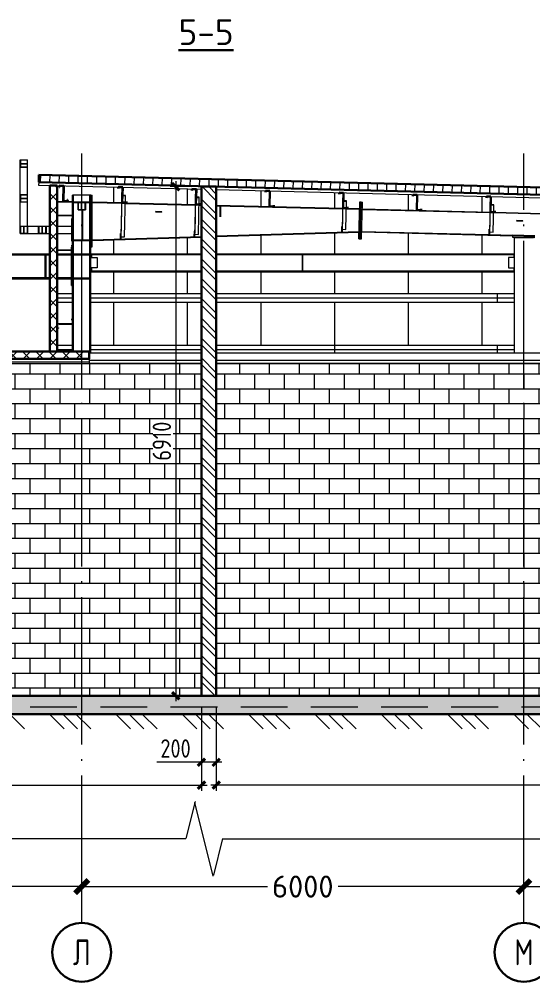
# Model space of a CAD drawing. Extents: x -965262 to 1142518, y -357520 to 71675.
# Drawn here: x 812708 to 819676, y -209034 to -195966 of the extents above; entities that cross this region are included whole.
import ezdxf

# ---------------------------------------------------------------- set-up
doc = ezdxf.new("R2010")
doc.units = 0
doc.header["$LTSCALE"] = 10
doc.linetypes.add('DOTE', pattern=[2.42, 2, -0.2, 0.02, -0.2])
doc.linetypes.add('HIDDEN', pattern=[9.525, 6.35, -3.175])
doc.layers.get('0').update_dxf_attribs({"linetype": 'CONTINUOUS', "lineweight": 30})
doc.layers.get('Defpoints').update_dxf_attribs({"linetype": 'CONTINUOUS'})
doc.layers.add('DOTE', color=7, linetype='DOTE', lineweight=9)
doc.styles.add('GOST 2.304', font='isocpeur.ttf', dxfattribs={"width": 0.75, "height": 250})
doc.styles.get("Standard").update_dxf_attribs({"font": 'isocpeur.ttf', "height": 300})
doc.styles.add('ГОСТ 2м', font='isocpeur.ttf', dxfattribs={"width": 0.8, "height": 250})
doc.dimstyles.get("Standard").update_dxf_attribs({"dimscale": 100, "dimtxt": 300, "dimasz": 1.8, "dimexe": 1.8, "dimexo": 0.625, "dimgap": 0.9, "dimtad": 0, "dimdec": 0, "dimzin": 0, "dimdsep": 46, "dimtxsty": 'Standard', "dimblk": 'ARCHTICK', "dimcen": 0.9, "dimclrd": 256, "dimclre": 256, "dimclrt": 256, "dimadec": 0, "dimazin": 0, "dimtfac": 1, "dimtdec": 0, "dimtofl": 0, "dimtmove": 0, "dimatfit": 3, "dimfxl": 1, "dimtolj": 1, "dimtzin": 0, "dimlwd": 15, "dimlwe": 15, "dimarcsym": 0})
doc.dimstyles.new('ГОСТ 2м', dxfattribs={"dimtxt": 250, "dimasz": 100, "dimexe": 75, "dimexo": 150, "dimgap": 62.5, "dimtad": 1, "dimdec": 0, "dimtxsty": 'ГОСТ 2м', "dimblk": 'ARCHTICK', "dimcen": 150, "dimdle": 75, "dimclrd": 256, "dimclre": 256, "dimclrt": 256, "dimadec": 0, "dimazin": 0, "dimtfac": 1, "dimtdec": 0, "dimtmove": 0, "dimatfit": 3, "dimldrblk": 'OBLIQUE', "dimfxl": 1, "dimlwd": 15, "dimlwe": 15, "dimarcsym": 0})
pattern_1 = [(135, (805532.7, -177633.14), (-89.80256, -89.80256), []), (225, (805532.7, -177633.14), (89.80256, -89.80256), [])]

# ---------------------------------------------------------------- blocks, each defined once
blk = doc.blocks.new('_ArchTick')
at = {"color": 0, "linetype": 'ByBlock', "lineweight": 0, "const_width": 0.4}
blk.add_lwpolyline([(-0.5, -0.5), (0.5, 0.5)], dxfattribs=at)
blk = doc.blocks.new('*D634')
at = {"lineweight": 15, "transparency": 16777216}
for p, q in [((807556, -207680), (807556, -207562)), ((813556, -207680), (813556, -207562)), ((807556, -207742), (810076, -207742)), ((813556, -207742), (811036, -207742))]:
    blk.add_line(p, q, dxfattribs=at)
at = {"layer": 'Defpoints', "color": 0, "lineweight": 15, "transparency": 16777216}
for p in [(807556, -207742), (813556, -207742), (813556, -207742)]:
    blk.add_point(p, dxfattribs=at)
at = {"lineweight": 15, "transparency": 16777216, "xscale": 180, "yscale": 180, "zscale": 180, "rotation": 180}
blk.add_blockref('_ArchTick', (807556, -207742), dxfattribs=at)
at = {"lineweight": 15, "transparency": 16777216, "xscale": 180, "yscale": 180, "zscale": 180}
blk.add_blockref('_ArchTick', (813556, -207742), dxfattribs=at)
at = {"lineweight": 15, "transparency": 16777216, "insert": (810556, -207742), "char_height": 300, "attachment_point": 5}
blk.add_mtext('\\A1;6000', dxfattribs=at)
blk = doc.blocks.new('*D635')
at = {"lineweight": 15, "transparency": 16777216}
for p, q in [((813556, -207680), (813556, -207562)), ((819556, -207680), (819556, -207562)), ((813556, -207742), (816076, -207742)), ((819556, -207742), (817036, -207742))]:
    blk.add_line(p, q, dxfattribs=at)
at = {"layer": 'Defpoints', "color": 0, "lineweight": 15, "transparency": 16777216}
for p in [(813556, -207742), (819556, -207742), (819556, -207742)]:
    blk.add_point(p, dxfattribs=at)
at = {"lineweight": 15, "transparency": 16777216, "xscale": 180, "yscale": 180, "zscale": 180, "rotation": 180}
blk.add_blockref('_ArchTick', (813556, -207742), dxfattribs=at)
at = {"lineweight": 15, "transparency": 16777216, "xscale": 180, "yscale": 180, "zscale": 180}
blk.add_blockref('_ArchTick', (819556, -207742), dxfattribs=at)
at = {"lineweight": 15, "transparency": 16777216, "insert": (816556, -207742), "char_height": 300, "attachment_point": 5}
blk.add_mtext('\\A1;6000', dxfattribs=at)
blk = doc.blocks.new('*D636')
at = {"lineweight": 15, "transparency": 16777216}
for p, q in [((819556, -207680), (819556, -207562)), ((825556, -207680), (825556, -207562)), ((819556, -207742), (822076, -207742)), ((825556, -207742), (823036, -207742))]:
    blk.add_line(p, q, dxfattribs=at)
at = {"layer": 'Defpoints', "color": 0, "lineweight": 15, "transparency": 16777216}
for p in [(819556, -207742), (825556, -207742), (825556, -207742)]:
    blk.add_point(p, dxfattribs=at)
at = {"lineweight": 15, "transparency": 16777216, "xscale": 180, "yscale": 180, "zscale": 180, "rotation": 180}
blk.add_blockref('_ArchTick', (819556, -207742), dxfattribs=at)
at = {"lineweight": 15, "transparency": 16777216, "xscale": 180, "yscale": 180, "zscale": 180}
blk.add_blockref('_ArchTick', (825556, -207742), dxfattribs=at)
at = {"lineweight": 15, "transparency": 16777216, "insert": (822556, -207742), "char_height": 300, "attachment_point": 5}
blk.add_mtext('\\A1;6000', dxfattribs=at)
blk = doc.blocks.new('*D645')
at = {"lineweight": 15, "transparency": 16777216}
for p, q in [((810456, -205300), (810456, -206440)), ((815181, -205300), (815181, -206440)), ((810381, -206365), (815256, -206365))]:
    blk.add_line(p, q, dxfattribs=at)
at = {"layer": 'Defpoints', "color": 0, "lineweight": 15, "transparency": 16777216}
for p in [(810456, -205150), (815181, -205150), (815181, -206365)]:
    blk.add_point(p, dxfattribs=at)
at = {"lineweight": 15, "transparency": 16777216, "xscale": 100, "yscale": 100, "zscale": 100, "rotation": 180}
blk.add_blockref('_ArchTick', (810456, -206365), dxfattribs=at)
at = {"lineweight": 15, "transparency": 16777216, "xscale": 100, "yscale": 100, "zscale": 100}
blk.add_blockref('_ArchTick', (815181, -206365), dxfattribs=at)
at = {"lineweight": 15, "transparency": 16777216, "insert": (812098, -206178), "char_height": 250, "attachment_point": 5, "style": 'ГОСТ 2м'}
blk.add_mtext('4725', dxfattribs=at)
blk = doc.blocks.new('_Oblique')
at = {"color": 0, "linetype": 'ByBlock', "lineweight": -2}
blk.add_line((-0.5, -0.5), (0.5, 0.5), dxfattribs=at)
blk = doc.blocks.new('*D646')
at = {"lineweight": 15, "transparency": 16777216}
for p, q in [((815381, -205300), (815381, -206440)), ((825991, -205300), (825991, -206440)), ((826066, -206365), (815306, -206365))]:
    blk.add_line(p, q, dxfattribs=at)
at = {"layer": 'Defpoints', "color": 0, "lineweight": 15, "transparency": 16777216}
for p in [(815381, -205150), (825991, -205150), (815381, -206365)]:
    blk.add_point(p, dxfattribs=at)
at = {"lineweight": 15, "transparency": 16777216, "xscale": 100, "yscale": 100, "zscale": 100, "rotation": 180}
blk.add_blockref('_ArchTick', (815381, -206365), dxfattribs=at)
at = {"lineweight": 15, "transparency": 16777216, "xscale": 100, "yscale": 100, "zscale": 100}
blk.add_blockref('_ArchTick', (825991, -206365), dxfattribs=at)
at = {"lineweight": 15, "transparency": 16777216, "insert": (820686, -206178), "char_height": 250, "attachment_point": 5, "style": 'ГОСТ 2м'}
blk.add_mtext('10610', dxfattribs=at)
blk = doc.blocks.new('*D648')
at = {"lineweight": 15, "transparency": 16777216}
for p, q in [((815181, -205904), (815181, -205979)), ((815381, -205904), (815381, -205979)), ((815181, -206054), (814576, -206054)), ((815456, -206054), (815181, -206054))]:
    blk.add_line(p, q, dxfattribs=at)
at = {"layer": 'Defpoints', "color": 0, "lineweight": 15, "transparency": 16777216}
for p in [(815181, -206054), (815181, -206054), (815381, -206054)]:
    blk.add_point(p, dxfattribs=at)
at = {"lineweight": 15, "transparency": 16777216, "xscale": 100, "yscale": 100, "zscale": 100, "rotation": 180}
blk.add_blockref('_ArchTick', (815181, -206054), dxfattribs=at)
at = {"lineweight": 15, "transparency": 16777216, "xscale": 100, "yscale": 100, "zscale": 100}
blk.add_blockref('_ArchTick', (815381, -206054), dxfattribs=at)
at = {"lineweight": 15, "transparency": 16777216, "insert": (814829, -205867), "char_height": 250, "attachment_point": 5, "style": 'ГОСТ 2м'}
blk.add_mtext('200', dxfattribs=at)
blk = doc.blocks.new('555')
at = {"lineweight": 15}
for p, q in [((865246, 223393), (865246, 223546)), ((865246, 223546), (865400, 223546)), ((865400, 223393), (865246, 223393)), ((865246, 222819), (865246, 223393)), ((865397, 223543), (865250, 223543)), ((865250, 223543), (865250, 223396)), ((865250, 223473), (865397, 223473)), ((865250, 223466), (865397, 223466)), ((865250, 223396), (865397, 223396)), ((865397, 223396), (865397, 223543)), ((865400, 223393), (865400, 223546)), ((865400, 222819), (865400, 223393)), ((865246, 222665), (865246, 222819)), ((865246, 222819), (865400, 222819)), ((865397, 222815), (865250, 222815)), ((865250, 222815), (865250, 222668)), ((865397, 222668), (865397, 222815)), ((865400, 222665), (865400, 222819)), ((866135, 222683), (866142, 222968)), ((866142, 222968), (866152, 222968)), ((866152, 222968), (866144, 222683)), ((866723, 222809), (866339, 222809)), ((866339, 221753), (866339, 222809)), ((866360, 219542), (866360, 222809)), ((866702, 219516), (866702, 222809)), ((866723, 219516), (866723, 222809)), ((866724, 221732), (866724, 222809)), ((866724, 222809), (866751, 222809)), ((866751, 221732), (866751, 222809)), ((867369, 222804), (867349, 221970)), ((867353, 221906), (867375, 222801)), ((867369, 222804), (867373, 222937)), ((867446, 222802), (867369, 222804)), ((867373, 222937), (867382, 222937)), ((867375, 222801), (867446, 222799)), ((867382, 222937), (867379, 222804)), ((867425, 221939), (867446, 222802)), ((868907, 222766), (868911, 222899)), ((868911, 222899), (868920, 222898)), ((868920, 222898), (868917, 222766)), ((870442, 222576), (870449, 222860)), ((870449, 222860), (870458, 222860)), ((870458, 222860), (870451, 222576)), ((871983, 222690), (871987, 222822)), ((871987, 222822), (871996, 222822)), ((871996, 222822), (871993, 222689)), ((873517, 222494), (873524, 222779)), ((873524, 222779), (873534, 222779)), ((873534, 222779), (873527, 222494)), ((865400, 222665), (865246, 222665)), ((865246, 222162), (865246, 222665)), ((865250, 222746), (865397, 222746)), ((865250, 222738), (865397, 222738)), ((865250, 222668), (865397, 222668)), ((865400, 222162), (865400, 222665)), ((866015, 222686), (866339, 222678)), ((866015, 222668), (866339, 222660)), ((866362, 222673), (866700, 222673)), ((866362, 222673), (866362, 222659)), ((866362, 222659), (866454, 222659)), ((866454, 222505), (866454, 222659)), ((866454, 222659), (866608, 222659)), ((866603, 222654), (866459, 222654)), ((866459, 222654), (866459, 222510)), ((866527, 222510), (866527, 222654)), ((866535, 222510), (866535, 222654)), ((866603, 222510), (866603, 222654)), ((866608, 222659), (866608, 222505)), ((866608, 222659), (866700, 222659)), ((866700, 222673), (866700, 222659)), ((866751, 222654), (866752, 222668)), ((866751, 222654), (867365, 222639)), ((866752, 222668), (867366, 222653)), ((867368, 222766), (867375, 222766)), ((867442, 222651), (868904, 222614)), ((867442, 222637), (868903, 222600)), ((868907, 222766), (868889, 222016)), ((868893, 221954), (868913, 222763)), ((868906, 222725), (868912, 222725)), ((868984, 222764), (868907, 222766)), ((868913, 222763), (868984, 222761)), ((868965, 221990), (868984, 222764)), ((868980, 222612), (869031, 222611)), ((868980, 222598), (869031, 222597)), ((869339, 222603), (871980, 222537)), ((869339, 222589), (871979, 222524)), ((869436, 222587), (869423, 222587)), ((869423, 222359), (869423, 222587)), ((869436, 222359), (869436, 222587)), ((871983, 222690), (871969, 222107)), ((871974, 222051), (871989, 222686)), ((871982, 222640), (871988, 222640)), ((872060, 222688), (871983, 222690)), ((871989, 222686), (872060, 222684)), ((872045, 222095), (872060, 222688)), ((872318, 221899), (872337, 222668)), ((872337, 222668), (872365, 222667)), ((872346, 221898), (872365, 222667)), ((872346, 221898), (872365, 222667)), ((872365, 222667), (872392, 222666)), ((872373, 221897), (872392, 222666)), ((875059, 222608), (875045, 222049)), ((875050, 221994), (875065, 222604)), ((875059, 222608), (875062, 222741)), ((875136, 222606), (875059, 222608)), ((875062, 222741), (875072, 222740)), ((875065, 222604), (875136, 222602)), ((875072, 222740), (875068, 222608)), ((875122, 222039), (875136, 222606)), ((866015, 222397), (866339, 222389)), ((866339, 222370), (866015, 222378)), ((866454, 222505), (866608, 222505)), ((866459, 222510), (866603, 222510)), ((866538, 221877), (866538, 222505)), ((866552, 221877), (866552, 222505)), ((868078, 222455), (868079, 222467)), ((868201, 222452), (868078, 222455)), ((868202, 222464), (868079, 222467)), ((868201, 222452), (868202, 222464)), ((872056, 222535), (872334, 222529)), ((872056, 222522), (872333, 222515)), ((872333, 222515), (872334, 222529)), ((872389, 222523), (875055, 222456)), ((872389, 222513), (872389, 222523)), ((872389, 222513), (875055, 222447)), ((875058, 222557), (875064, 222557)), ((875132, 222454), (878131, 222379)), ((875132, 222445), (878131, 222370)), ((866339, 222316), (866320, 222316)), ((866320, 222316), (866320, 221854)), ((875738, 222276), (875615, 222279)), ((875615, 222267), (875615, 222279)), ((875738, 222264), (875615, 222267)), ((875738, 222264), (875738, 222276)), ((865246, 222008), (865246, 222162)), ((865246, 222162), (865400, 222162)), ((865246, 222008), (865400, 222008)), ((865397, 222158), (865250, 222158)), ((865250, 222158), (865250, 222012)), ((865250, 222012), (865397, 222012)), ((865319, 222012), (865319, 222158)), ((865327, 222012), (865327, 222158)), ((865397, 222012), (865397, 222158)), ((865400, 222162), (865400, 222008)), ((865400, 222162), (865631, 222162)), ((865400, 222008), (865631, 222008)), ((865631, 222008), (865631, 222162)), ((865631, 222162), (865785, 222162)), ((865631, 222008), (865785, 222008)), ((865781, 222158), (865634, 222158)), ((865634, 222158), (865634, 222012)), ((865634, 222012), (865781, 222012)), ((865704, 222012), (865704, 222158)), ((865712, 222012), (865712, 222158)), ((865781, 222012), (865781, 222158)), ((865785, 222162), (865785, 222008)), ((865785, 222162), (865862, 222162)), ((865785, 222008), (865862, 222008)), ((866015, 222162), (866320, 222162)), ((866015, 222008), (866320, 222008)), ((866723, 222162), (866724, 222162)), ((866723, 222008), (866724, 222008)), ((867341, 221896), (867343, 222011)), ((867343, 222011), (867350, 222011)), ((867347, 221896), (867349, 221970)), ((868881, 221945), (868884, 222060)), ((868884, 222060), (868890, 222060)), ((868887, 221945), (868889, 222016)), ((868894, 221992), (868965, 221990)), ((869339, 221959), (872321, 222053)), ((869339, 221945), (872321, 222039)), ((871961, 222042), (871964, 222158)), ((871961, 222042), (871967, 222042)), ((871964, 222158), (871970, 222158)), ((871967, 222042), (871969, 222107)), ((871967, 222051), (871974, 222051)), ((871975, 222097), (872045, 222095)), ((872321, 222053), (872321, 222039)), ((872321, 222053), (872322, 222053)), ((872377, 222052), (875037, 221986)), ((872377, 222052), (872377, 222040)), ((872377, 222052), (875532, 221973)), ((872377, 222040), (875532, 221961)), ((874137, 222008), (874138, 222008)), ((875037, 221985), (875040, 222101)), ((875040, 222101), (875047, 222101)), ((875044, 221985), (875045, 222049)), ((875044, 221995), (875050, 221994)), ((875044, 221985), (875993, 221962)), ((875051, 222041), (875122, 222039)), ((875993, 221962), (875532, 221973)), ((875532, 221973), (875532, 221950)), ((875532, 221973), (875532, 221961)), ((866320, 221854), (866339, 221854)), ((866362, 221877), (866700, 221877)), ((866362, 221877), (866362, 221863)), ((866362, 221863), (866700, 221863)), ((866700, 221877), (866700, 221863)), ((866751, 221877), (869031, 221949)), ((866751, 221877), (866752, 221863)), ((866752, 221863), (869031, 221935)), ((867341, 221896), (867347, 221896)), ((867347, 221906), (867353, 221906)), ((867354, 221940), (867425, 221939)), ((868881, 221945), (868887, 221945)), ((868887, 221954), (868893, 221954)), ((872318, 221899), (872346, 221898)), ((872346, 221898), (872373, 221897)), ((875531, 221927), (875532, 221950)), ((875992, 221915), (875531, 221927)), ((875993, 221939), (875532, 221950)), ((875569, 221926), (875954, 221916)), ((875569, 219516), (875569, 221926)), ((857884, 221585), (865862, 221585)), ((857884, 221563), (865862, 221563)), ((865767, 221085), (865767, 221563)), ((865781, 221563), (865781, 221085)), ((866015, 221571), (866015, 221663)), ((866015, 221663), (866336, 221663)), ((866015, 221571), (866045, 221571)), ((866015, 221563), (866315, 221563)), ((866339, 221661), (866018, 221661)), ((866018, 221661), (866018, 221573)), ((866018, 221585), (866315, 221585)), ((866018, 221573), (866045, 221573)), ((866045, 221573), (866045, 221571)), ((866309, 221750), (866309, 221753)), ((866309, 221753), (866339, 221753)), ((866336, 221750), (866309, 221750)), ((866315, 221663), (866315, 221723)), ((866315, 221723), (866336, 221723)), ((866315, 220923), (866315, 221661)), ((866315, 221563), (866315, 221585)), ((866336, 221663), (866336, 221750)), ((866339, 221753), (866339, 221661)), ((866339, 220214), (866339, 221661)), ((866339, 220923), (866339, 221661)), ((866361, 221563), (866361, 221585)), ((866361, 221585), (866701, 221585)), ((866361, 221563), (866701, 221563)), ((866701, 221563), (866701, 221585)), ((866724, 221732), (866751, 221732)), ((866731, 221585), (869031, 221585)), ((866731, 221585), (866731, 221505)), ((866731, 221568), (869031, 221568)), ((869339, 221585), (875562, 221585)), ((869339, 221568), (875562, 221568)), ((871142, 221567), (871133, 221567)), ((871133, 221567), (871133, 221228)), ((871142, 221567), (871142, 221228)), ((875562, 221505), (875562, 221585)), ((866723, 221505), (866854, 221505)), ((866854, 221505), (866854, 221290)), ((875569, 221505), (875439, 221505)), ((875439, 221505), (875439, 221290)), ((866854, 221290), (866723, 221290)), ((866731, 221290), (866731, 221210)), ((866731, 221226), (869031, 221226)), ((866731, 221210), (869031, 221210)), ((869339, 221226), (875562, 221226)), ((869339, 221210), (875562, 221210)), ((871142, 221228), (871133, 221228)), ((875439, 221290), (875569, 221290)), ((875562, 221210), (875562, 221290)), ((865862, 221083), (857884, 221083)), ((857884, 221062), (865862, 221062)), ((865781, 221085), (865767, 221085)), ((866315, 221083), (866015, 221083)), ((866015, 221062), (866315, 221062)), ((866315, 221062), (866315, 221083)), ((866361, 221062), (866361, 221083)), ((866361, 221083), (866701, 221083)), ((866361, 221062), (866701, 221062)), ((866701, 221062), (866701, 221083)), ((866315, 220923), (866339, 220923)), ((866015, 220754), (866339, 220754)), ((866015, 220572), (866015, 220754)), ((866015, 220662), (866339, 220662)), ((866015, 220574), (866339, 220574)), ((866015, 220572), (866339, 220572)), ((866723, 220754), (869031, 220754)), ((866723, 220662), (869031, 220662)), ((866723, 220574), (869031, 220574)), ((866723, 220572), (869031, 220572)), ((869339, 220754), (875569, 220754)), ((869339, 220662), (875569, 220662)), ((869339, 220574), (875569, 220574)), ((869339, 220572), (875569, 220572)), ((875208, 220754), (875569, 220754)), ((875208, 220572), (875208, 220754)), ((875208, 220662), (875569, 220662)), ((875208, 220574), (875569, 220574)), ((875208, 220572), (875569, 220572)), ((866309, 220212), (866309, 220214)), ((866309, 220214), (866339, 220214)), ((866336, 220212), (866309, 220212)), ((866336, 220125), (866336, 220212)), ((866339, 220214), (866339, 220122)), ((866015, 220032), (866015, 220125)), ((866015, 220125), (866336, 220125)), ((866015, 220032), (866045, 220032)), ((866339, 220122), (866018, 220122)), ((866018, 220122), (866018, 220035)), ((866018, 220035), (866045, 220035)), ((866045, 220035), (866045, 220032)), ((866054, 220122), (866054, 220113)), ((866054, 220113), (866339, 220113)), ((866339, 219542), (866339, 220122)), ((866015, 219677), (866339, 219677)), ((866015, 219542), (866015, 219677)), ((866015, 219585), (866339, 219585)), ((866723, 219677), (869031, 219677)), ((866723, 219585), (869031, 219585)), ((869339, 219677), (875569, 219677)), ((869339, 219585), (875569, 219585)), ((875208, 219677), (875569, 219677)), ((875208, 219516), (875208, 219677)), ((875208, 219585), (875569, 219585))]:
    blk.add_line(p, q, dxfattribs=at)
blk = doc.blocks.new('*D638')
at = {"lineweight": 15, "transparency": 16777216}
for p, q in [((815031, -198238), (814756, -198238)), ((814831, -198163), (814831, -205225)), ((815092, -205150), (814756, -205150))]:
    blk.add_line(p, q, dxfattribs=at)
at = {"layer": 'Defpoints', "color": 0, "lineweight": 15, "transparency": 16777216}
for p in [(815181, -198238), (814831, -205150), (815242, -205150, 845)]:
    blk.add_point(p, dxfattribs=at)
at = {"lineweight": 15, "transparency": 16777216, "xscale": 100, "yscale": 100, "zscale": 100}
for p, rotation in [((814831, -198238), 90), ((814831, -205150), 270)]:
    blk.add_blockref('_ArchTick', p, dxfattribs=dict(at, rotation=rotation))
at = {"lineweight": 15, "transparency": 16777216, "insert": (814643, -201694), "char_height": 250, "attachment_point": 5, "rotation": 90, "style": 'ГОСТ 2м'}
blk.add_mtext('6910', dxfattribs=at)

msp = doc.modelspace()

# ---------------------------------------------------------------- hatches: boundary and pattern name
at = {"lineweight": 15}
h = msp.add_hatch(dxfattribs=at)
h.set_pattern_fill('LINE', color=6, scale=40, angle=88.557, style=0)
h.set_pattern_definition([(88.557, (2112928.32, -241418.45), (-126.959725, 3.19817), [])])
h.paths.add_polyline_path([(827138.7, -198534.6), (812972.2, -198177.7), (812974.7, -198077.8), (827141.2, -198434.6)])
h = msp.add_hatch(dxfattribs=at)
h.set_pattern_fill('ANSI37', color=30, scale=40, angle=90, style=0)
h.set_pattern_definition(pattern_1)
h.paths.add_polyline_path([(813121.2, -200477.9), (813221.2, -200477.9), (813221.2, -198224), (813121.2, -198224)])
h = msp.add_hatch(dxfattribs=at)
h.set_pattern_fill('ANSI32', color=4, scale=20, angle=90, style=0)
h.set_pattern_definition([(135, (806570.38, -178842.82), (-134.7038, -134.7038), []), (135, (806570.38, -178753.02), (-134.7038, -134.7038), [])])
h.paths.add_polyline_path([(815181.2, -205149.9), (815381.2, -205149.9), (815381.2, -198238.4), (815181.2, -198238.4)])
h = msp.add_hatch(dxfattribs=at)
h.set_pattern_fill('ANSI37', color=30, scale=40, angle=90, style=0)
h.set_pattern_definition(pattern_1)
h.paths.add_polyline_path([(801952.7, -200617.9), (813656.2, -200617.9), (813656.2, -200477.9), (801952.7, -200477.9)])
h.paths.add_polyline_path([(801952.7, -200617.9), (813656.2, -200617.9), (813656.2, -200577.9), (801952.7, -200577.9)])
h = msp.add_hatch(dxfattribs=at)
h.set_pattern_fill('AR-B816', color=4, style=0)
h.set_pattern_definition([(0, (2112928.32, -241418.45), (0, 203.2), []), (90, (2112928.32, -241418.45), (-203.2, 203.2), [203.2, -203.2])])
h.paths.add_polyline_path([(805892.1, -200639.9), (802786.2, -200639.9), (802786.2, -205149.9), (805892.1, -205149.9)])
h.paths.add_polyline_path([(805892.1, -203150.1), (805892.1, -203400.1), (806392.1, -203275.1)], flags=16)
h.paths.add_polyline_path([(805892.1, -203400.1), (805392.1, -203525.1), (805892.1, -203650.1)], flags=16)
h.paths.add_polyline_path([(813556.2, -200639.9), (807556.2, -200639.9), (807556.2, -205149.9), (807836.2, -205149.9), (807836.2, -203049.9), (808846.2, -203049.9), (808846.2, -205149.9), (809446.2, -205149.9), (809446.2, -203049.9), (810456.2, -203049.9), (810456.2, -205149.9), (813556.2, -205149.9)])
h.paths.add_polyline_path([(807556.2, -200639.9), (807436.2, -200639.9), (807436.2, -203049.9), (807436.2, -205149.9), (807556.2, -205149.9)])
h.paths.add_polyline_path([(815181.2, -200639.9), (813556.2, -200639.9), (813556.2, -205149.9), (815181.2, -205149.9)])
h.paths.add_polyline_path([(819556.2, -200639.9), (815381.2, -200639.9), (815381.2, -205149.9), (819556.2, -205149.9)])
h.paths.add_polyline_path([(825556.2, -200639.9), (819556.2, -200639.9), (819556.2, -205149.9), (825556.2, -205149.9)])
h.paths.add_polyline_path([(825991.2, -200639.9), (825556.2, -200639.9), (825556.2, -205149.9), (825991.2, -205149.9)])
h.paths.add_polyline_path([(805892.1, -200639.9), (807236.2, -200639.9), (807236.2, -205149.9), (805892.1, -205149.9), (805892.1, -203650.1), (805392.1, -203525.1), (806392.1, -203275.1), (805892.1, -203150.1)])
h.paths.add_polyline_path([(814518.6, -201942.3), (814795.5, -201942.3), (814795.5, -201424.2), (814518.6, -201424.2)], flags=0)
h.paths.add_polyline_path([(810456.2, -205149.9), (810456.2, -205149.9), (810456.2, -203049.9), (810456.2, -203049.9)], flags=16)
h.paths.add_polyline_path([(814930.6, -202016.7), (814930.6, -201371.7), (814330.6, -201371.7), (814330.6, -202016.7)], flags=24)
h = msp.add_hatch(dxfattribs=at)
h.set_pattern_fill('ANSI35', color=256, scale=40, style=0)
h.set_pattern_definition([(45, (806812.04, -177633.14), (-179.6051, 179.6051), []), (45, (806991.65, -177633.14), (-179.6051, 179.6051), [317.5, -63.5, 0, -63.5])])
h.paths.add_polyline_path([(805892.1, -205399.9), (805892.1, -205149.9), (826891.2, -205149.9), (826891.2, -205299.9), (826491.2, -205299.9), (826491.2, -205399.9)])
h.paths.add_polyline_path([(805892.1, -205149.9), (801952.7, -205149.9), (801952.7, -205399.9), (805892.1, -205399.9)])
h = msp.add_hatch(dxfattribs=at)
h.set_pattern_fill('MCSHATCHBG', color=256, scale=40, angle=90, style=0, pattern_type=2)
h.set_pattern_definition([(135, (796812.04, -197194.8), (-450, -450), []), (135, (796812.04, -197014.8), (-450, -450), []), (135, (796812.04, -197734.8), (-450, -450), [])])
h.paths.add_polyline_path([(805892.1, -205599.9), (805892.1, -205399.9), (826491.2, -205399.9), (826502.2, -207094.1), (826291.2, -207094.1), (826291.2, -205599.9)])
h.paths.add_polyline_path([(826891.2, -207094.1), (826891.2, -205349.9), (827879.9, -205349.9), (827879.9, -205549.9), (827091.2, -205549.9), (827091.2, -207094.1)])
h.paths.add_polyline_path([(805892.1, -205399.9), (801952.7, -205399.9), (801952.7, -205599.9), (805892.1, -205599.9)])

# ---------------------------------------------------------------- linework, layer by layer
at = {"color": 6}
for p, q in [((812974.7, -198077.8, 7485.4), (812972.2, -198177.7, 7485.4)), ((812974.7, -198077.8, 7485.4), (827141.2, -198434.6, 7485.4)), ((812972.2, -198177.7, 7485.4), (827138.7, -198534.6, 7485.4))]:
    msp.add_line(p, q, dxfattribs=at)
at = {"color": 6, "lineweight": 15}
for p, q in [((812972.2, -198177.7, 7485.4), (812971.2, -198217.7, 7485.4)), ((812971.2, -198217.7, 7485.4), (815181.2, -198273.4, 7485.4)), ((815381.2, -198278.4, 7485.4), (827137.7, -198574.6, 7485.4)), ((815991.2, -198503.2, 7993.3), (815991.2, -198293.8, 7993.3)), ((816991.2, -198528.1, 7993.3), (816991.2, -198319, 7993.3)), ((817991.2, -198556.1, 7993.3), (817991.2, -198344.2, 7993.3)), ((818991.2, -198581.1, 7993.3), (818991.2, -198369.4, 7993.3)), ((815991.2, -199149.9, 7993.3), (815991.2, -198896.6, 7993.3)), ((816991.2, -199149.9, 7993.3), (816991.2, -198864.9, 7993.3)), ((817991.2, -199149.9, 7993.3), (817991.2, -198870.2, 7993.3)), ((818991.2, -199149.9, 7993.3), (818991.2, -198895.2, 7993.3)), ((815991.2, -199689.9, 7993.3), (815991.2, -199393.9, 7993.3)), ((816991.2, -199689.9, 7993.3), (816991.2, -199393.9, 7993.3)), ((817991.2, -199689.9, 7993.3), (817991.2, -199393.9, 7993.3)), ((818991.2, -199689.9, 7993.3), (818991.2, -199393.9, 7993.3)), ((815991.2, -200389.9, 7993.3), (815991.2, -199808.3, 7993.3)), ((816991.2, -200494.9, 7993.3), (816991.2, -199808.3, 7993.3)), ((817991.2, -200389.9, 7993.3), (817991.2, -199808.3, 7993.3)), ((818991.2, -200389.9, 7993.3), (818991.2, -199808.3, 7993.3)), ((815381.2, -200494.9, 7993.3), (826141.2, -200494.9, 7993.3)), ((815381.2, -200594.9, 7993.3), (826141.2, -200594.9, 7993.3)), ((815381.2, -200634.9, 7993.3), (826141.2, -200634.9, 7993.3))]:
    msp.add_line(p, q, dxfattribs=at)
at = {"color": 30}
for p, q in [((813121.2, -200477.9, 7485.4), (813121.2, -198224, 7485.4)), ((813221.2, -198224, 7485.4), (813121.2, -198224, 7485.4)), ((813221.2, -200477.9, 7485.4), (813221.2, -198224, 7485.4)), ((801952.7, -200477.9, 9801.8), (813656.2, -200477.9, 6542)), ((801952.7, -200577.9, 9801.8), (813656.2, -200577.9, 6542)), ((813121.2, -200477.9, 7485.4), (813221.2, -200477.9, 7485.4))]:
    msp.add_line(p, q, dxfattribs=at)
for p, q in [((813251.7, -198224.8, 7485.4), (813251.3, -198243.8, 7485.4)), ((813251.3, -198243.8, 7485.4), (813252.9, -198243.8, 7485.4)), ((813311.7, -198226.2, 7485.4), (813251.7, -198224.8, 7485.4)), ((813252.9, -198243.8, 7485.4), (813253.3, -198226.4, 7485.4)), ((813253.3, -198226.4, 7485.4), (813310.1, -198227.8, 7485.4)), ((813310.1, -198227.8, 7485.4), (813305, -198436.1, 7485.4)), ((813306.6, -198434.6, 7485.4), (813311.7, -198226.2, 7485.4)), ((814051.5, -198244.7, 7485.4), (814051, -198263.7, 7485.4)), ((814111.5, -198246.2, 7485.4), (814051.5, -198244.7, 7485.4)), ((814052.6, -198263.8, 7485.4), (814053, -198246.4, 7485.4)), ((814053, -198246.4, 7485.4), (814109.8, -198247.8, 7485.4)), ((814109.8, -198247.8, 7485.4), (814104.7, -198456.1, 7485.4)), ((814106.4, -198454.5, 7485.4), (814111.5, -198246.2, 7485.4)), ((814051, -198263.7, 7485.4), (814052.6, -198263.8, 7485.4)), ((815051.2, -198269.7, 7485.4), (815050.7, -198288.7, 7485.4)), ((815050.7, -198288.7, 7485.4), (815052.3, -198288.7, 7485.4)), ((815111.2, -198271.2, 7485.4), (815051.2, -198269.7, 7485.4)), ((815052.3, -198288.7, 7485.4), (815052.7, -198271.3, 7485.4)), ((815052.7, -198271.3, 7485.4), (815109.5, -198272.7, 7485.4)), ((815109.5, -198272.7, 7485.4), (815104.4, -198481.1, 7485.4)), ((815106.1, -198479.5, 7485.4), (815111.2, -198271.2, 7485.4)), ((816050.9, -198294.6, 7485.4), (816050.4, -198313.6, 7485.4)), ((816050.4, -198313.6, 7485.4), (816052, -198313.7, 7485.4)), ((816110.8, -198296.1, 7485.4), (816050.9, -198294.6, 7485.4)), ((816052, -198313.7, 7485.4), (816052.4, -198296.3, 7485.4)), ((816052.4, -198296.3, 7485.4), (816109.2, -198297.7, 7485.4)), ((816109.2, -198297.7, 7485.4), (816104.1, -198506, 7485.4)), ((816105.8, -198504.4, 7485.4), (816110.8, -198296.1, 7485.4)), ((817050.6, -198319.6, 7485.4), (817050.1, -198338.6, 7485.4)), ((817050.1, -198338.6, 7485.4), (817051.7, -198338.6, 7485.4)), ((817110.5, -198321.1, 7485.4), (817050.6, -198319.6, 7485.4)), ((817051.7, -198338.6, 7485.4), (817052.1, -198321.2, 7485.4)), ((817052.1, -198321.2, 7485.4), (817108.9, -198322.6, 7485.4)), ((817108.9, -198322.6, 7485.4), (817103.8, -198531, 7485.4)), ((817105.4, -198529.4, 7485.4), (817110.5, -198321.1, 7485.4)), ((818050.2, -198347.5, 7485.4), (818049.7, -198366.5, 7485.4)), ((818049.7, -198366.5, 7485.4), (818051.3, -198366.6, 7485.4)), ((818110.1, -198349, 7485.4), (818050.2, -198347.5, 7485.4)), ((818051.3, -198366.6, 7485.4), (818051.7, -198349.2, 7485.4)), ((818051.7, -198349.2, 7485.4), (818108.5, -198350.6, 7485.4)), ((818108.5, -198350.6, 7485.4), (818103.4, -198558.9, 7485.4)), ((818105.1, -198557.3, 7485.4), (818110.1, -198349, 7485.4)), ((819049.9, -198372.5, 7485.4), (819049.4, -198391.5, 7485.4)), ((819109.8, -198374, 7485.4), (819049.9, -198372.5, 7485.4)), ((819051, -198391.5, 7485.4), (819051.4, -198374.1, 7485.4)), ((819051.4, -198374.1, 7485.4), (819108.2, -198375.5, 7485.4)), ((819108.2, -198375.5, 7485.4), (819103.1, -198583.9, 7485.4)), ((819104.7, -198582.3, 7485.4), (819109.8, -198374, 7485.4)), ((813305, -198436.1, 7485.4), (813365, -198437.6, 7485.4)), ((813363.4, -198436, 7485.4), (813306.6, -198434.6, 7485.4)), ((813363.8, -198418.6, 7485.4), (813363.4, -198436, 7485.4)), ((813365.4, -198418.6, 7485.4), (813363.8, -198418.6, 7485.4)), ((813365, -198437.6, 7485.4), (813365.4, -198418.6, 7485.4)), ((814104.7, -198456.1, 7485.4), (814164.7, -198457.6, 7485.4)), ((814163.2, -198455.9, 7485.4), (814106.4, -198454.5, 7485.4)), ((814163.6, -198438.5, 7485.4), (814163.2, -198455.9, 7485.4)), ((814165.2, -198438.6, 7485.4), (814163.6, -198438.5, 7485.4)), ((814164.7, -198457.6, 7485.4), (814165.2, -198438.6, 7485.4)), ((815104.4, -198481.1, 7485.4), (815164.4, -198482.5, 7485.4)), ((815162.8, -198480.9, 7485.4), (815106.1, -198479.5, 7485.4)), ((815163.3, -198463.5, 7485.4), (815162.8, -198480.9, 7485.4)), ((815164.9, -198463.5, 7485.4), (815163.3, -198463.5, 7485.4)), ((815164.4, -198482.5, 7485.4), (815164.9, -198463.5, 7485.4)), ((816104.1, -198506, 7485.4), (816164.1, -198507.5, 7485.4)), ((816162.5, -198505.8, 7485.4), (816105.8, -198504.4, 7485.4)), ((816163, -198488.4, 7485.4), (816162.5, -198505.8, 7485.4)), ((816164.6, -198488.5, 7485.4), (816163, -198488.4, 7485.4)), ((816164.1, -198507.5, 7485.4), (816164.6, -198488.5, 7485.4)), ((819049.4, -198391.5, 7485.4), (819051, -198391.5, 7485.4)), ((817103.8, -198531, 7485.4), (817163.8, -198532.4, 7485.4)), ((817162.2, -198530.8, 7485.4), (817105.4, -198529.4, 7485.4)), ((817162.6, -198513.4, 7485.4), (817162.2, -198530.8, 7485.4)), ((817164.2, -198513.4, 7485.4), (817162.6, -198513.4, 7485.4)), ((817163.8, -198532.4, 7485.4), (817164.2, -198513.4, 7485.4)), ((818103.4, -198558.9, 7485.4), (818163.4, -198560.4, 7485.4)), ((818161.8, -198558.7, 7485.4), (818105.1, -198557.3, 7485.4)), ((818162.3, -198541.3, 7485.4), (818161.8, -198558.7, 7485.4)), ((818163.9, -198541.4, 7485.4), (818162.3, -198541.3, 7485.4)), ((818163.4, -198560.4, 7485.4), (818163.9, -198541.4, 7485.4)), ((819103.1, -198583.9, 7485.4), (819163.1, -198585.3, 7485.4)), ((819161.5, -198583.7, 7485.4), (819104.7, -198582.3, 7485.4)), ((819162, -198566.3, 7485.4), (819161.5, -198583.7, 7485.4)), ((819163.6, -198566.3, 7485.4), (819162, -198566.3, 7485.4)), ((819163.1, -198585.3, 7485.4), (819163.6, -198566.3, 7485.4)), ((801952.7, -205149.9, 9801.8), (826891.2, -205149.9, 7993.3)), ((801952.7, -205399.9, 9801.8), (826491.2, -205399.9, 7993.3))]:
    msp.add_line(p, q)
at = {"color": 30, "lineweight": 15}
for p, q in [((813991.2, -198453.3, 7993.3), (813991.2, -198243.4, 7993.3)), ((814991.2, -198478.2, 7993.3), (814991.2, -198268.6, 7993.3)), ((813991.2, -199149.9, 7993.3), (813991.2, -198959.9, 7993.3)), ((814991.2, -199149.9, 7993.3), (814991.2, -198928.2, 7993.3)), ((813991.2, -199689.9, 7993.3), (813991.2, -199393.9, 7993.3)), ((814991.2, -199689.9, 7993.3), (814991.2, -199393.9, 7993.3)), ((813991.2, -200389.9, 7993.3), (813991.2, -199808.3, 7993.3)), ((814991.2, -200389.9, 7993.3), (814991.2, -199808.3, 7993.3)), ((813656.2, -200494.9, 7993.3), (815181.2, -200494.9, 7993.3)), ((813656.2, -200594.9, 7993.3), (815181.2, -200594.9, 7993.3)), ((801952.7, -200617.9, 9801.8), (813656.2, -200617.9, 6542)), ((813656.2, -200634.9, 7993.3), (815181.2, -200634.9, 7993.3))]:
    msp.add_line(p, q, dxfattribs=at)
at = {"color": 4, "extrusion": (0, 0, -1)}
for p, q in [((815181.2, -205149.9, 7993.3), (815181.2, -198238.4, 7993.3)), ((815381.2, -198238.4, 7993.3), (815381.2, -205149.9, 7993.3))]:
    msp.add_line(p, q, dxfattribs=at)
at = {"color": 4}
msp.add_line((815181.2, -198238.4, 7993.3), (815381.2, -198238.4, 7993.3), dxfattribs=at)
at = {"color": 30, "ltscale": 100}
msp.add_line((813656.2, -200577.9, 6542), (813656.2, -200477.9, 6542), dxfattribs=at)
at = {"color": 30, "lineweight": 15, "ltscale": 10, "extrusion": (0, 0, -1)}
msp.add_line((813656.2, -200494.9, 7993.3), (813656.2, -200634.9, 7993.3), dxfattribs=at)
at = {"color": 4, "lineweight": 15}
for p, q in [((807436.2, -200639.9, 7993.3), (815181.2, -200639.9, 7993.3)), ((815381.2, -200639.9, 7993.3), (825991.2, -200639.9, 7993.3))]:
    msp.add_line(p, q, dxfattribs=at)
at = {"color": 1, "linetype": 'HIDDEN', "lineweight": 15, "ltscale": 10}
msp.add_line((809046.2, -205299.9, 7993.3), (825991.2, -205299.9, 7993.3), dxfattribs=at)
at = {"color": 5, "lineweight": 15, "ltscale": 10, "extrusion": (-0.004742, -0.019031, -0.999808)}
for points, elevation in [([(840860.1, 3558.6), (840860.1, 4074)], -8827.5), ([(841343.7, 3952.7), (841343.7, 4468.1)], -8789.4)]:
    msp.add_lwpolyline(points, dxfattribs=dict(at, elevation=elevation))
at = {"color": 5, "lineweight": 15, "ltscale": 10, "extrusion": (-0.004742, 0.019031, -0.999808), "elevation": -16690.9}
msp.add_lwpolyline([(-740956.3, -398323.6), (-740956.3, -397292.8)], dxfattribs=at)
at = {"color": 5, "lineweight": 15, "ltscale": 10, "extrusion": (0, 1, 0), "elevation": -207094.1}
for points in [[(-814968.1, 8905.7), (-801952.7, 9801.8)], [(-815466.4, 8905.7), (-828033.1, 13689.4)]]:
    msp.add_lwpolyline(points, dxfattribs=at)
at = {"layer": 'DOTE', "lineweight": 5, "ltscale": 100}
for p, q in [((813556.2, -208234.1, 6542), (813556.2, -197788.5, 6542)), ((819556.2, -208234.1, 6542), (819556.2, -197788.5, 6542))]:
    msp.add_line(p, q, dxfattribs=at)
at = {"layer": 'DOTE', "linetype": 'Continuous', "lineweight": 30}
for centre in [(813556.2, -208634.1, 6542), (819556.2, -208634.1, 6542)]:
    msp.add_circle(centre, 400, dxfattribs=at)

# ---------------------------------------------------------------- block references
at = {"xscale": 0.6499999999941792, "yscale": 0.6499999999941792, "zscale": 0.6499999999941792}
msp.add_blockref('555', (250311.1, -343180.1, 7485.4), dxfattribs=at)

# ---------------------------------------------------------------- texts
at = {"layer": 'DOTE', "linetype": 'Continuous', "lineweight": 30, "ltscale": 100, "char_height": 350, "width": 800, "attachment_point": 5, "style": 'GOST 2.304'}
for s, insert in [('{\\W1;\\L\\C5;5-5}', (815243.5, -196140.6, 7446.3)), ('Л', (813556.2, -208634.1, 6542)), ('М', (819556.2, -208634.1, 6542))]:
    msp.add_mtext(s, dxfattribs=dict(at, insert=insert))

# ---------------------------------------------------------------- dimensions: what is measured, and where the dimension line sits
at = {"lineweight": 15}
dim = msp.add_linear_dim(base=(814830.6, -205149.9, 7993.3), p1=(815181.2, -198238.4, 7993.3), p2=(815242.4, -205149.9, 8838.1), angle=90, text='6910', dimstyle='ГОСТ 2м', dxfattribs=at)
dim.commit()
dim.dimension.update_dxf_attribs({"geometry": '*D638', "text_midpoint": (814643.1, -201694.2, 7993.3)})
dim = msp.add_linear_dim(base=(815181.2, -206365.4, 7993.3), p1=(810456.2, -205149.9, 7993.3), p2=(815181.2, -205149.9, 7993.3), dimstyle='ГОСТ 2м', dxfattribs=at)
dim.commit()
dim.dimension.update_dxf_attribs({"geometry": '*D645', "text_midpoint": (812098.4, -206365.4, 7993.3), "dimtype": 160})
for base, p1, p2, picture, middle in [((815381.2, -206365.4, 7993.3), (825991.2, -205149.9, 7993.3), (815381.2, -205149.9, 7993.3), '*D646', (820686.2, -206177.9, 7993.3)), ((815181.2, -206054.4, 7993.3), (815381.2, -206054.4, 7993.3), (815181.2, -206054.4, 7993.3), '*D648', (814828.7, -205866.9, 7993.3))]:
    dim = msp.add_linear_dim(base=base, p1=p1, p2=p2, dimstyle='ГОСТ 2м', dxfattribs=at)
    dim.commit()
    dim.dimension.update_dxf_attribs({"geometry": picture, "text_midpoint": middle})
for base, p1, p2, picture, middle in [((813556.2, -207742.5, 6542), (807556.2, -207742.5, 6542), (813556.2, -207742.5, 6542), '*D634', (810556.2, -207742.5, 6542)), ((819556.2, -207742.5, 6542), (813556.2, -207742.5, 6542), (819556.2, -207742.5, 6542), '*D635', (816556.2, -207742.5, 6542)), ((825556.2, -207742.5, 6542), (819556.2, -207742.5, 6542), (825556.2, -207742.5, 6542), '*D636', (822556.2, -207742.5, 6542))]:
    dim = msp.add_linear_dim(base=base, p1=p1, p2=p2, dimstyle='Standard', override={"dimdec": 0}, dxfattribs=at)
    dim.commit()
    dim.dimension.update_dxf_attribs({"geometry": picture, "text_midpoint": middle})

doc.saveas('drawing.dxf')
